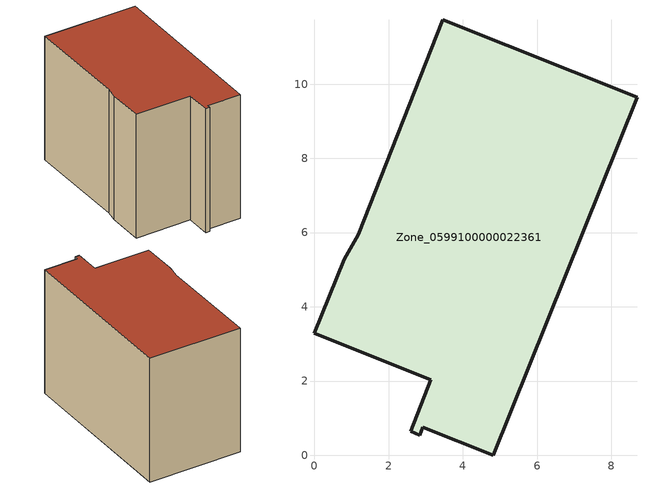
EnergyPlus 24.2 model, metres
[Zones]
Zone_0599100000022361
 floor ground (C_G): 2.84,0.54 2.59,0.64 3.14,2.03 0,3.29 0.8,5.28 1.18,5.93 3.46,11.73 8.69,9.64 4.81,0 2.92,0.75 z0.33
 wall outside (C_F): 2.59,0.64 2.84,0.54 2.92,0.75 4.81,0 8.69,9.64 3.46,11.73 1.18,5.93 0.8,5.28 0,3.29 3.14,2.03 2.59,0.64 z0.33:8.04
 roof outside (C_R): 1.18,5.93 0.8,5.28 0,3.29 3.14,2.03 2.59,0.64 2.84,0.54 2.92,0.75 4.81,0 8.69,9.64 3.46,11.73 z8.04
[BUILDING]
Pand.0599100000022361: North Axis=0; Terrain=City; Loads Convergence Tolerance Value=0.04; Temperature Convergence Tolerance Value=0.4; Solar Distribution=FullExterior; Maximum Number of Warmup Days=25; Minimum Number of Warmup Days=1
[Site:Location]
Rotterdam.The.Hague.AP_ZH_NLD Design_Conditions: Latitude=51.96; Longitude=4.45; Time Zone=1; Elevation=-4.5
[SITE:GROUNDTEMPERATURE:BUILDINGSURFACE]
18, 18, 18, 18, 18, 18, 18, 18, 18, 18, 18, 18
[MATERIAL] Thermal Absorptance=0.9; Solar Absorptance=0.7; Visible Absorptance=0.7
Name | Roughness | Thickness | Conductivity | Density | Specific Heat
G.TC.1975-1991 | MediumSmooth | 0.15 | 0.288461 | 540 | 1210
F.TC.1975-1991 | Rough | 0.3 | 0.230769 | 1920 | 840
R.TC.1975-1991 | MediumRough | 0.2 | 0.153846 | 1500 | 1000
[CONSTRUCTION]
C_G: G.TC.1975-1991
C_F: F.TC.1975-1991
C_R: R.TC.1975-1991
[ZONE]
Zone_0599100000022361: Type=1; Multiplier=1; Ceiling Height=Autocalculate; Volume=Autocalculate; Floor Area=autocalculate; Part of Total Floor Area=Yes
[ZONEINFILTRATION:DESIGNFLOWRATE]
Infil_Zone_0599100000022361: Zone or ZoneList or Space or SpaceList=Zone_0599100000022361; Schedule=AlwaysOn; Design Flow Rate Calculation Method=Flow/Area; Flow Rate per Floor Area=0.003; Constant Term Coefficient=1; Temperature Term Coefficient=0; Velocity Term Coefficient=0; Velocity Squared Term Coefficient=0
[HVACTEMPLATE:ZONE:IDEALLOADSAIRSYSTEM]
Zone_0599100000022361: Maximum Heating Supply Air Temperature=50; Minimum Cooling Supply Air Temperature=13; Maximum Heating Supply Air Humidity Ratio=0.0156; Minimum Cooling Supply Air Humidity Ratio=0.0077; Heating Limit=NoLimit; Cooling Limit=NoLimit; Dehumidification Control Type=ConstantSensibleHeatRatio; Cooling Sensible Heat Ratio=0.7; Dehumidification Setpoint=60; Humidification Control Type=None; Humidification Setpoint=30; Outdoor Air Method=None; Outdoor Air Flow Rate per Person=0.00944; Outdoor Air Flow Rate per Zone Floor Area=0; Outdoor Air Flow Rate per Zone=0; Demand Controlled Ventilation Type=None; Outdoor Air Economizer Type=NoEconomizer; Heat Recovery Type=None; Sensible Heat Recovery Effectiveness=0.7; Latent Heat Recovery Effectiveness=0.65
[ZONECONTROL:THERMOSTAT]
ThermostatControl_Zone_0599100000022361: Zone or ZoneList=Zone_0599100000022361; Control Type Schedule=DualSetpointControlType; Control 1=Thermostat_Zone_0599100000022361; Temperature Difference Between Cutout And Setpoint=0
[THERMOSTATSETPOINT:DUALSETPOINT]
Thermostat_Zone_0599100000022361: Heating Setpoint Temperature Schedule=HeatingSetpoint_Zone_0599100000022361; Cooling Setpoint Temperature Schedule=CoolingSetpoint_Zone_0599100000022361
[SCHEDULE:COMPACT]
HeatingSetpoint_Zone_0599100000022361: Through: 12/31, For: AllDays, Until: 24:00, 21
CoolingSetpoint_Zone_0599100000022361: Through: 12/31, For: AllDays, Until: 24:00, 24
DualSetpointControlType: Through: 12/31, For: AllDays, Until: 24:00, 4
AlwaysOn: Through: 12/31, For: AllDays, Until: 24:00, 1
